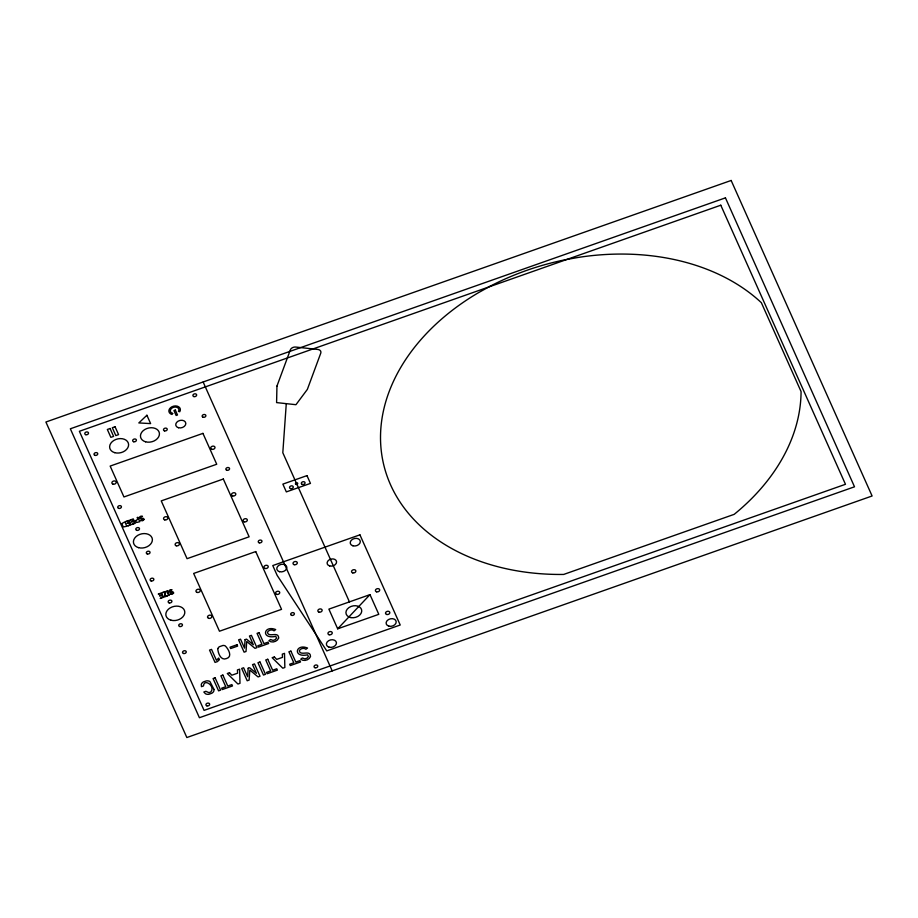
<?xml version="1.0" encoding="UTF-8"?>
<svg xmlns="http://www.w3.org/2000/svg" width="918" height="918" viewBox="0 0 918 918"><rect width="100%" height="100%" fill="white"/><g stroke="black" fill="none" stroke-linecap="round" stroke-linejoin="round"><path stroke-width="1.38" d="M286.278 403.645L282.813 452.746L349.437 601.887M337.675 628.819L369.988 594.635L378.79 614.326L337.675 628.819L328.885 609.127L369.988 594.635M203.153 382.026L332.213 670.909M276.949 386.088L276.593 402.6L295.952 404.7L307.358 389.393L320.761 353.155A4.372 3.213 -13.9 0 0 317.823 349.448L295.711 347.05A4.372 3.213 -13.9 0 0 290.352 349.861L276.949 386.088M213.986 689.429L213.951 690.543A4.682 3.442 -13.9 0 1 211.771 693.262L208.983 694.26A4.601 3.385 -13.9 0 1 205.437 693.71L203.83 692.023L205.862 691.3L208.994 692.688L210.911 691.897L211.863 690.072C213.389 684.553 203.865 678.838 203.475 685.953L201.444 686.664L201.306 684.461A4.567 3.351 -13.9 0 1 203.463 681.89L206.252 680.926A4.682 3.442 -13.9 0 1 209.958 681.581L213.986 689.429M121.738 523.616L123.287 526.955L126.833 526.278L124.871 521.872L121.738 523.616M135.474 520.736L136.53 522.503L139.823 521.699L137.861 517.293L137.138 517.545L137.895 519.255L135.474 520.736M245.083 639.639L244.521 648.097L240.527 639.169L238.6 639.846L244.096 652.17L246.013 651.505L246.735 641.475L254.974 648.337L256.914 647.66L251.406 635.336L249.455 636.025L253.345 644.746L246.517 639.123L245.083 639.639M248.181 668.224L247.619 676.692L243.626 667.765L241.686 668.442L247.194 680.766L249.111 680.089L249.834 670.071L258.073 676.933L260.012 676.245L254.504 663.921L252.542 664.621L256.432 673.307L249.616 667.719L248.181 668.224M217.773 648.544C217.91 652.95 220.768 661.052 226.562 658.527C232.851 656.726 228.33 648.831 225.254 645.916A3.729 2.731 -13.9 0 0 222.913 645.48L219.15 646.8L217.773 648.544M165.022 592.213L164.471 596.952L167.512 595.885L165.045 596.195L165.619 591.456L162.44 592.569L165.022 592.213M144.011 519.508L142.6 520.77L140.546 520.483C149.519 518.108 134.395 519.99 140.706 516.237C144.734 516.237 140.867 516.237 140.075 517.786C140.89 519.209 143.977 517.109 144.011 519.508M173.605 593.017L172.194 594.279L170.14 593.992C179.113 591.628 163.989 593.498 170.3 589.746C174.34 589.758 170.461 589.746 169.669 591.307C170.484 592.718 173.571 590.618 173.605 593.017M278.624 638.021C277.534 641.648 271.728 643.357 268.917 640.73L270.523 639.513L273.059 640.431L275.331 639.605L276.502 638.113L275.813 636.358C260.655 639.616 263.627 624.665 275.721 629.576L274.057 630.815C272.153 629.048 268.423 630.023 267.448 632.341C268.423 638.056 278.659 630.815 278.624 638.021M310.479 656.473C309.377 660.111 303.571 661.809 300.76 659.181L302.378 657.965L304.902 658.883L307.174 658.068L308.356 656.565L307.656 654.821C292.509 658.068 295.481 643.116 307.564 648.039L305.901 649.267C303.996 647.5 300.278 648.475 299.302 650.793C300.278 656.508 310.514 649.267 310.479 656.473M172.664 413.421L171.999 414.466A5.841 4.28 -13.9 0 1 169.509 408.889A5.841 4.28 -13.9 0 1 177.254 406.158A5.841 4.28 -13.9 0 1 179.744 411.734L178.459 411.367A4.361 3.202 -13.9 0 0 176.6 407.213A4.361 3.202 -13.9 0 0 170.794 409.256A4.361 3.202 -13.9 0 0 172.664 413.421M219.368 659.549L217.463 661.568L215.042 662.417L209.533 650.093L211.542 649.393L216.418 660.306L218.691 658.045L219.368 659.549M146.903 415.257L138.825 422.934L150.621 423.6L146.903 415.257M490.166 286.209L478.771 292.509A213.137 156.381 -13.9 0 0 385.411 470.991A213.137 156.381 -13.9 0 0 563.675 574.438L734.182 514.344A213.137 156.381 -13.9 0 0 801.07 391.584L761.355 302.699A213.137 156.381 -13.9 0 0 578.351 257.407L565.201 259.76A213.137 156.381 -13.9 0 0 490.166 286.209M129.22 522.583L126.994 523.375L129.438 523.076L130.104 524.557L127.763 525.945L131.044 524.786L129.071 520.391L125.789 521.55L128.577 521.137L129.22 522.583M133.431 521.103L131.205 521.883L133.649 521.585L134.315 523.076L131.974 524.465L135.256 523.306L133.282 518.911L130 520.058L132.777 519.645L133.431 521.103M161.683 595.082L159.457 595.874L161.901 595.575L162.566 597.067L160.225 598.456L163.507 597.297L161.534 592.89L158.252 594.049L161.029 593.636L161.683 595.082M731.153 180.467L45.9 422.016L186.847 737.533L872.1 495.984L731.153 180.467M725.438 197.863L70.342 428.786L199.413 717.715L854.509 486.804L725.438 197.863M720.779 205.207L79.384 431.288L204.071 710.383L845.467 484.291L720.779 205.207M110.091 428.499L107.349 429.475L110.86 437.347L113.602 436.383L110.091 428.499M115.048 426.755L112.317 427.719L115.829 435.591L118.571 434.627L115.048 426.755M175.315 410.071L173.938 410.553L176.141 415.475L177.507 414.993L175.315 410.071M202.935 433.376L110.16 466.08L123.953 496.959L216.728 464.244L202.935 433.376M223.326 479.012L161.247 500.895L187.054 558.683L249.134 536.8L223.326 479.012M306.991 475.616L282.87 484.119L286.336 491.899L310.456 483.396L306.991 475.616M255.732 551.569L193.652 573.452L219.471 631.228L281.551 609.345L255.732 551.569M167.397 590.825L166.686 591.077L168.648 595.484L169.371 595.231L167.397 590.825M359.925 534.838L272.772 565.557L277.167 575.402L326.762 650.896L400.214 625.009L359.925 534.838M259.048 632.64L257.051 633.351L261.951 644.31L257.843 645.756L258.451 647.121L268.664 643.518L268.056 642.164L263.959 643.61L259.048 632.64M215.099 677.817L213.079 678.528L218.587 690.852L220.595 690.141L215.099 677.817M222.867 675.074L220.871 675.786L225.771 686.744L221.674 688.19L222.271 689.556L232.495 685.953L231.887 684.599L227.779 686.044L222.867 675.074M229.477 672.745L227.285 673.525L237.934 684.036L239.988 683.313L239.621 669.176L237.429 669.945L237.613 673.169L231.829 675.212L229.477 672.745M259.966 662.004L257.947 662.716L263.455 675.04L265.474 674.328L259.966 662.004M267.746 659.262L265.75 659.962L270.649 670.932L266.541 672.378L267.149 673.732L277.362 670.129L276.766 668.774L272.657 670.22L267.746 659.262M274.356 656.932L272.153 657.701L282.801 668.212L284.855 667.489L284.5 653.352L282.308 654.132L282.492 657.357L276.708 659.399L274.356 656.932M290.891 651.103L288.895 651.803L293.794 662.773L289.698 664.219L290.295 665.573L300.519 661.97L299.911 660.616L295.803 662.062L290.891 651.103M237.016 644.734L230.028 647.19L230.636 648.556L237.636 646.1L237.016 644.734M296.066 484.44A1.17 0.861 -13.9 0 0 297.742 483.442A1.17 0.861 -13.9 0 0 295.975 482.948A1.17 0.861 -13.9 0 0 296.066 484.44M302.343 484.452A1.893 1.388 -13.9 0 0 305.063 482.834A1.893 1.388 -13.9 0 0 302.183 482.03A1.893 1.388 -13.9 0 0 302.343 484.452M290.547 488.606A1.893 1.388 -13.9 0 0 293.278 486.988A1.893 1.388 -13.9 0 0 290.398 486.184A1.893 1.388 -13.9 0 0 290.547 488.606M151.126 580.945A1.893 1.388 -13.9 0 0 153.857 579.315A1.893 1.388 -13.9 0 0 150.977 578.524A1.893 1.388 -13.9 0 0 151.126 580.945M259.255 542.825A1.893 1.388 -13.9 0 0 261.974 541.207A1.893 1.388 -13.9 0 0 259.094 540.404A1.893 1.388 -13.9 0 0 259.255 542.825M291.672 615.381A1.893 1.388 -13.9 0 0 294.391 613.752A1.893 1.388 -13.9 0 0 291.511 612.96A1.893 1.388 -13.9 0 0 291.672 615.381M178.482 427.731A5.106 3.741 -13.9 0 0 185.815 423.347A5.106 3.741 -13.9 0 0 178.058 421.201A5.106 3.741 -13.9 0 0 178.482 427.731M113.052 484.142A2.192 1.606 -13.9 0 0 116.196 482.26A2.192 1.606 -13.9 0 0 112.868 481.342A2.192 1.606 -13.9 0 0 113.052 484.142M211.863 449.304A2.192 1.606 -13.9 0 0 215.007 447.433A2.192 1.606 -13.9 0 0 211.679 446.515A2.192 1.606 -13.9 0 0 211.863 449.304M147.328 553.967A1.893 1.388 -13.9 0 0 150.047 552.338A1.893 1.388 -13.9 0 0 147.167 551.546A1.893 1.388 -13.9 0 0 147.328 553.967M169.187 602.896A1.893 1.388 -13.9 0 0 171.907 601.267A1.893 1.388 -13.9 0 0 169.027 600.464A1.893 1.388 -13.9 0 0 169.187 602.896M170.977 620.201A9.628 7.069 -13.9 0 0 184.805 611.962A9.628 7.069 -13.9 0 0 170.174 607.9A9.628 7.069 -13.9 0 0 170.977 620.201M179.733 626.512A1.893 1.388 -13.9 0 0 182.464 624.894A1.893 1.388 -13.9 0 0 179.584 624.091A1.893 1.388 -13.9 0 0 179.733 626.512M183.543 653.49A1.893 1.388 -13.9 0 0 186.262 651.872A1.893 1.388 -13.9 0 0 183.382 651.069A1.893 1.388 -13.9 0 0 183.543 653.49M193.927 396.587A1.893 1.388 -13.9 0 0 196.647 394.958A1.893 1.388 -13.9 0 0 193.767 394.155A1.893 1.388 -13.9 0 0 193.927 396.587M85.799 434.696A1.893 1.388 -13.9 0 0 88.518 433.066A1.893 1.388 -13.9 0 0 85.638 432.275A1.893 1.388 -13.9 0 0 85.799 434.696M206.94 705.862A1.893 1.388 -13.9 0 0 209.66 704.232A1.893 1.388 -13.9 0 0 206.779 703.44A1.893 1.388 -13.9 0 0 206.94 705.862M315.058 667.742A1.893 1.388 -13.9 0 0 317.789 666.124A1.893 1.388 -13.9 0 0 314.908 665.32A1.893 1.388 -13.9 0 0 315.058 667.742M226.849 470.28A1.893 1.388 -13.9 0 0 229.569 468.65A1.893 1.388 -13.9 0 0 226.689 467.859A1.893 1.388 -13.9 0 0 226.849 470.28M95.036 455.374A1.893 1.388 -13.9 0 0 97.756 453.744A1.893 1.388 -13.9 0 0 94.875 452.941A1.893 1.388 -13.9 0 0 95.036 455.374M164.506 430.875A1.893 1.388 -13.9 0 0 167.237 429.257A1.893 1.388 -13.9 0 0 164.356 428.454A1.893 1.388 -13.9 0 0 164.506 430.875M145.606 441.81A9.628 7.069 -13.9 0 0 159.434 433.56A9.628 7.069 -13.9 0 0 144.803 429.509A9.628 7.069 -13.9 0 0 145.606 441.81M133.672 441.742A1.893 1.388 -13.9 0 0 136.403 440.124A1.893 1.388 -13.9 0 0 133.523 439.32A1.893 1.388 -13.9 0 0 133.672 441.742M114.773 452.677A9.628 7.069 -13.9 0 0 128.6 444.438A9.628 7.069 -13.9 0 0 113.97 440.376A9.628 7.069 -13.9 0 0 114.773 452.677M118.72 508.388A1.893 1.388 -13.9 0 0 121.44 506.77A1.893 1.388 -13.9 0 0 118.56 505.967A1.893 1.388 -13.9 0 0 118.72 508.388M138.561 547.656A9.628 7.069 -13.9 0 0 152.388 539.405A9.628 7.069 -13.9 0 0 137.757 535.355A9.628 7.069 -13.9 0 0 138.561 547.656M136.771 530.34A1.893 1.388 -13.9 0 0 139.502 528.722A1.893 1.388 -13.9 0 0 136.61 527.919A1.893 1.388 -13.9 0 0 136.771 530.34M203.153 417.254A1.893 1.388 -13.9 0 0 205.884 415.624A1.893 1.388 -13.9 0 0 203.004 414.833A1.893 1.388 -13.9 0 0 203.153 417.254M276.651 594.371A2.146 1.584 -13.9 0 0 279.738 592.535A2.146 1.584 -13.9 0 0 276.479 591.628A2.146 1.584 -13.9 0 0 276.651 594.371M265.095 568.46A2.192 1.606 -13.9 0 0 268.24 566.59A2.192 1.606 -13.9 0 0 264.912 565.672A2.192 1.606 -13.9 0 0 265.095 568.46M208.696 618.342A2.192 1.606 -13.9 0 0 211.84 616.471A2.192 1.606 -13.9 0 0 208.512 615.542A2.192 1.606 -13.9 0 0 208.696 618.342M197.118 592.42A2.192 1.606 -13.9 0 0 200.262 590.549A2.192 1.606 -13.9 0 0 196.934 589.62A2.192 1.606 -13.9 0 0 197.118 592.42M244.245 521.826A2.146 1.584 -13.9 0 0 247.332 519.978A2.146 1.584 -13.9 0 0 244.062 519.072A2.146 1.584 -13.9 0 0 244.245 521.826M232.679 495.915A2.192 1.606 -13.9 0 0 235.823 494.033A2.192 1.606 -13.9 0 0 232.495 493.115A2.192 1.606 -13.9 0 0 232.679 495.915M164.712 519.875A2.192 1.606 -13.9 0 0 167.845 518.004A2.192 1.606 -13.9 0 0 164.529 517.075A2.192 1.606 -13.9 0 0 164.712 519.875M176.29 545.797A2.192 1.606 -13.9 0 0 179.435 543.926A2.192 1.606 -13.9 0 0 176.107 542.997A2.192 1.606 -13.9 0 0 176.29 545.797M350.94 617.607A8.021 5.887 -13.9 0 0 361.658 609.977A8.021 5.887 -13.9 0 0 348.897 607.613A8.021 5.887 -13.9 0 0 350.94 617.607M376.564 591.823A2.192 1.606 -13.9 0 0 379.708 589.941A2.192 1.606 -13.9 0 0 376.391 589.023A2.192 1.606 -13.9 0 0 376.564 591.823M386.685 614.463A2.192 1.606 -13.9 0 0 389.829 612.593A2.192 1.606 -13.9 0 0 386.501 611.663A2.192 1.606 -13.9 0 0 386.685 614.463M329.126 634.751A2.192 1.606 -13.9 0 0 332.27 632.881A2.192 1.606 -13.9 0 0 328.942 631.951A2.192 1.606 -13.9 0 0 329.126 634.751M319.005 612.111A2.192 1.606 -13.9 0 0 322.149 610.24A2.192 1.606 -13.9 0 0 318.833 609.311A2.192 1.606 -13.9 0 0 319.005 612.111M352.719 572.878A2.192 1.606 -13.9 0 0 355.863 571.007A2.192 1.606 -13.9 0 0 352.535 570.089A2.192 1.606 -13.9 0 0 352.719 572.878M329.677 565.936A4.819 3.534 -13.9 0 0 336.585 561.805A4.819 3.534 -13.9 0 0 329.275 559.785A4.819 3.534 -13.9 0 0 329.677 565.936M352.971 545.808A5.106 3.741 -13.9 0 0 360.304 541.425A5.106 3.741 -13.9 0 0 352.546 539.279A5.106 3.741 -13.9 0 0 352.971 545.808M329.114 647.19A5.106 3.741 -13.9 0 0 336.447 642.818A5.106 3.741 -13.9 0 0 328.678 640.672A5.106 3.741 -13.9 0 0 329.114 647.19M388.865 626.133A5.106 3.741 -13.9 0 0 396.197 621.761A5.106 3.741 -13.9 0 0 388.429 619.604A5.106 3.741 -13.9 0 0 388.865 626.133M294.173 564.685A2.192 1.606 -13.9 0 0 297.317 562.814A2.192 1.606 -13.9 0 0 294.001 561.896A2.192 1.606 -13.9 0 0 294.173 564.685M279.52 571.696A5.106 3.741 -13.9 0 0 286.852 567.324A5.106 3.741 -13.9 0 0 279.095 565.178A5.106 3.741 -13.9 0 0 279.52 571.696"/></g></svg>
